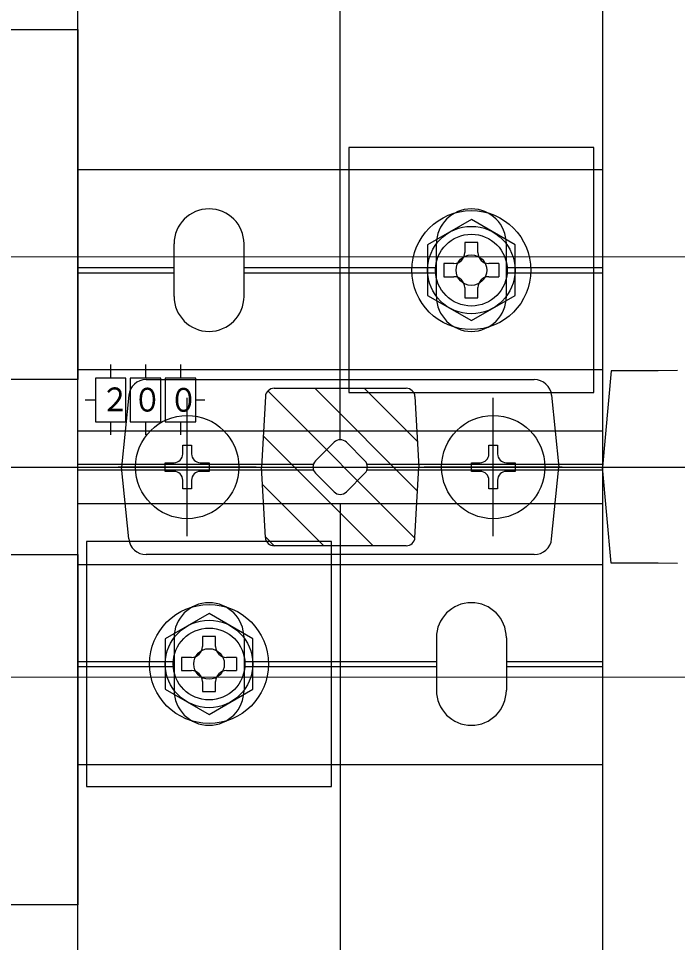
# Model space of a CAD drawing. Units: millimetres, scale not verified. Extents: x -875 to 875, y -1299 to 1292.
# Drawn here: x 313.5 to 388.8, y -959.3 to -853.7 of the extents above; entities that cross this region are included whole.
import ezdxf
from ezdxf.enums import TextEntityAlignment as Align

# ---------------------------------------------------------------- set-up
doc = ezdxf.new("R2010")
doc.units = ezdxf.units.MM
doc.header["$LTSCALE"] = 8
doc.layers.add('0-5_YKK_12', color=2, linetype='Continuous', lineweight=18)
for name, color, linetype in [('0-6_YKK_13', 4, 'Continuous'), ('0-8_YKK_D', 6, 'Continuous'), ('0-A_YSS_K', 3, 'Continuous')]:
    doc.layers.add(name, color=color, linetype=linetype)
doc.styles.add('ＭＳ ゴシック', font='')
doc.styles.get('ＭＳ ゴシック').set_extended_font_data('MS Gothic')

msp = doc.modelspace()

# ---------------------------------------------------------------- linework, layer by layer
at = {"layer": '0-5_YKK_12'}
for p, q in [((554.757, -880.966), (285.757, -880.966)), ((554.757, -928.966), (285.757, -928.966))]:
    msp.add_line(p, q, dxfattribs=at)
at = {"layer": '0-6_YKK_13'}
for p, q in [((320.257, -870.966), (380.257, -870.966)), ((366.007, -879.316), (364.507, -879.316)), ((364.507, -879.316), (364.507, -880.466)), ((366.007, -880.466), (366.007, -879.316)), ((331.257, -885.466), (331.257, -879.466)), ((339.257, -885.466), (339.257, -879.466)), ((361.257, -885.466), (361.257, -879.466)), ((369.257, -885.466), (369.257, -879.466)), ((320.257, -882.166), (331.257, -882.166)), ((339.257, -882.166), (361.257, -882.166)), ((363.257, -881.716), (362.107, -881.716)), ((368.407, -881.716), (367.257, -881.716)), ((368.407, -881.716), (368.407, -883.216)), ((369.257, -882.166), (380.257, -882.166)), ((320.257, -882.766), (331.257, -882.766)), ((339.257, -882.766), (361.257, -882.766)), ((367.257, -883.216), (368.407, -883.216)), ((369.257, -882.766), (380.257, -882.766)), ((364.507, -884.466), (364.507, -885.616)), ((366.007, -885.616), (366.007, -884.466)), ((364.507, -885.616), (366.007, -885.616)), ((320.257, -893.816), (380.257, -893.816)), ((324.007, -893.256), (324.007, -894.816)), ((328.007, -893.256), (328.007, -894.816)), ((332.007, -893.256), (332.007, -894.816)), ((328.067, -894.966), (372.447, -894.966)), ((358.805, -913.079), (341.99, -896.265)), ((342.703, -895.966), (357.811, -895.966)), ((359.104, -907.721), (347.349, -895.966)), ((359.095, -902.056), (353.005, -895.966)), ((322.257, -897.316), (321.086, -897.316)), ((326.077, -896.767), (325.257, -904.966)), ((332.757, -912.866), (332.757, -897.066)), ((334.792, -897.316), (333.757, -897.316)), ((341.704, -896.911), (341.257, -904.966)), ((358.809, -896.911), (359.257, -904.966)), ((367.757, -912.866), (367.757, -897.066)), ((374.437, -896.767), (375.257, -904.966)), ((324.007, -899.816), (324.007, -901.291)), ((328.007, -899.816), (328.007, -901.291)), ((332.007, -899.816), (332.007, -901.291)), ((320.257, -900.816), (380.257, -900.816)), ((354.035, -913.966), (341.456, -901.387)), ((347.429, -904.259), (349.55, -902.138)), ((350.964, -902.138), (353.085, -904.259)), ((347.182, -904.666), (320.257, -904.666)), ((380.257, -904.666), (353.332, -904.666)), ((320.257, -905.266), (347.182, -905.266)), ((340.657, -904.966), (324.857, -904.966)), ((326.077, -913.165), (325.257, -904.966)), ((331.257, -905.466), (330.257, -905.466)), ((341.704, -913.022), (341.257, -904.966)), ((349.55, -907.794), (347.429, -905.673)), ((353.085, -905.673), (350.964, -907.794)), ((353.332, -905.266), (380.257, -905.266)), ((358.809, -913.022), (359.257, -904.966)), ((375.657, -904.966), (359.857, -904.966)), ((366.257, -905.466), (365.257, -905.466)), ((374.437, -913.165), (375.257, -904.966)), ((348.378, -913.966), (341.367, -906.956)), ((320.257, -909.116), (380.257, -909.116)), ((342.721, -913.966), (341.7, -912.945)), ((357.811, -913.966), (342.703, -913.966)), ((372.447, -914.966), (328.067, -914.966)), ((320.257, -916.116), (380.257, -916.116)), ((331.257, -924.466), (331.257, -930.466)), ((336.007, -924.316), (334.507, -924.316)), ((334.507, -924.316), (334.507, -925.466)), ((336.007, -925.466), (336.007, -924.316)), ((339.257, -924.466), (339.257, -930.466)), ((361.257, -924.466), (361.257, -930.466)), ((369.257, -924.466), (369.257, -930.466)), ((333.257, -926.716), (332.107, -926.716)), ((338.407, -926.716), (337.257, -926.716)), ((338.407, -926.716), (338.407, -928.216)), ((320.257, -927.166), (331.257, -927.166)), ((320.257, -927.766), (331.257, -927.766)), ((339.257, -927.166), (361.257, -927.166)), ((339.257, -927.766), (361.257, -927.766)), ((369.257, -927.166), (380.257, -927.166)), ((369.257, -927.766), (380.257, -927.766)), ((337.257, -928.216), (338.407, -928.216)), ((334.507, -929.466), (334.507, -930.616)), ((336.007, -930.616), (336.007, -929.466)), ((334.507, -930.616), (336.007, -930.616)), ((320.257, -938.966), (380.257, -938.966))]:
    msp.add_line(p, q, dxfattribs=at)
for points in [[(380.257, -806.266), (380.257, -1003.666), (320.257, -1003.666), (320.257, -806.266)], [(320.257, -854.966), (320.257, -894.966), (280.257, -894.966), (280.257, -854.966)], [(351.257, -868.466), (351.257, -896.466), (379.257, -896.466), (379.257, -868.466)], [(370.257, -879.579), (365.257, -876.693), (360.257, -879.579), (360.257, -885.353), (365.257, -888.24), (370.257, -885.353)], [(322.257, -899.816), (325.757, -899.816), (325.757, -894.816), (322.257, -894.816)], [(326.257, -899.816), (329.757, -899.816), (329.757, -894.816), (326.257, -894.816)], [(330.257, -899.816), (333.757, -899.816), (333.757, -894.816), (330.257, -894.816)], [(321.257, -913.466), (321.257, -941.466), (349.257, -941.466), (349.257, -913.466)], [(320.257, -914.966), (320.257, -954.966), (280.257, -954.966), (280.257, -914.966)], [(340.257, -924.579), (335.257, -921.693), (330.257, -924.579), (330.257, -930.353), (335.257, -933.24), (340.257, -930.353)]]:
    msp.add_lwpolyline(points, close=True, dxfattribs=at)
for points in [[(362.107, -881.716), (362.107, -883.216), (363.257, -883.216)], [(388.833, -893.937), (386.618, -893.966), (386.514, -893.966), (381.257, -893.966), (380.257, -904.966)], [(332.257, -903.466), (332.257, -902.466), (333.257, -902.466), (333.257, -903.466)], [(367.257, -903.466), (367.257, -902.466), (368.257, -902.466), (368.257, -903.466)], [(330.257, -905.466), (330.257, -904.466), (331.257, -904.466)], [(334.257, -904.466), (335.257, -904.466), (335.257, -905.466), (334.257, -905.466)], [(365.257, -905.466), (365.257, -904.466), (366.257, -904.466)], [(369.257, -904.466), (370.257, -904.466), (370.257, -905.466), (369.257, -905.466)], [(388.833, -915.995), (386.618, -915.966), (386.514, -915.966), (381.257, -915.966), (380.257, -904.966)], [(333.257, -906.466), (333.257, -907.466), (332.257, -907.466), (332.257, -906.466)], [(368.257, -906.466), (368.257, -907.466), (367.257, -907.466), (367.257, -906.466)], [(332.107, -926.716), (332.107, -928.216), (333.257, -928.216)]]:
    msp.add_lwpolyline(points, dxfattribs=at)
for centre, radius in [((365.257, -882.466), 6.8), ((365.257, -882.466), 5), ((365.257, -882.466), 4.1), ((365.257, -882.466), 1.75), ((332.757, -904.966), 5.9), ((367.757, -904.966), 5.9), ((335.257, -927.466), 6.8), ((335.257, -927.466), 5), ((335.257, -927.466), 4.1), ((335.257, -927.466), 1.75)]:
    msp.add_circle(centre, radius, dxfattribs=at)
for centre, radius, start, end in [((335.257, -879.466), 4, 0, 180), ((365.257, -879.466), 4, 0, 180), ((363.257, -880.466), 1.25, 270, 0), ((367.257, -880.466), 1.25, 180, 270), ((363.257, -884.466), 1.25, 0, 90), ((367.257, -884.466), 1.25, 90, 180), ((335.257, -885.466), 4, 180, 0), ((365.257, -885.466), 4, 180, 0), ((328.067, -896.966), 2, 90, 174.28941), ((372.447, -896.966), 2, 5.71059, 90), ((342.703, -896.966), 1, 90, 176.82017), ((357.811, -896.966), 1, 3.17983, 90), ((350.257, -902.845), 1, 45, 135), ((331.257, -903.466), 1, 270, 0), ((334.257, -903.466), 1, 180, 270), ((366.257, -903.466), 1, 270, 0), ((369.257, -903.466), 1, 180, 270), ((348.136, -904.966), 1, 135, 225), ((352.378, -904.966), 1, 315, 45), ((331.257, -906.466), 1, 0, 90), ((334.257, -906.466), 1, 90, 180), ((366.257, -906.466), 1, 0, 90), ((369.257, -906.466), 1, 90, 180), ((350.257, -907.087), 1, 225, 315), ((328.067, -912.966), 2, 185.71059, 270), ((342.703, -912.966), 1, 183.17983, 270), ((357.811, -912.966), 1, 270, 356.82017), ((372.447, -912.966), 2, 270, 354.28941), ((335.257, -924.466), 4, 0, 180), ((365.257, -924.466), 4, 0, 180), ((333.257, -925.466), 1.25, 270, 0), ((337.257, -925.466), 1.25, 180, 270), ((333.257, -929.466), 1.25, 0, 90), ((337.257, -929.466), 1.25, 90, 180), ((335.257, -930.466), 4, 180, 0), ((365.257, -930.466), 4, 180, 0)]:
    msp.add_arc(centre, radius, start, end, dxfattribs=at)
at = {"layer": '0-8_YKK_D'}
for p, q in [((350.257, -901.845), (350.257, -774.966)), ((350.257, -900.845), (350.257, -774.966)), ((350.257, -909.087), (350.257, -1035.966))]:
    msp.add_line(p, q, dxfattribs=at)
at = {"layer": '0-A_YSS_K'}
msp.add_line((-314.743, -904.966), (805.257, -904.966), dxfattribs=at)

# ---------------------------------------------------------------- texts
at = {"layer": '0-6_YKK_13', "style": 'ＭＳ ゴシック', "width": 0.9}
for s, p in [('２', (322.851, -899.398)), ('０', (326.54, -899.438)), ('０', (330.676, -899.456))]:
    msp.add_text(s, height=2.711, dxfattribs=at).set_placement(p, align=Align.BOTTOM_LEFT)

doc.saveas('drawing.dxf')
